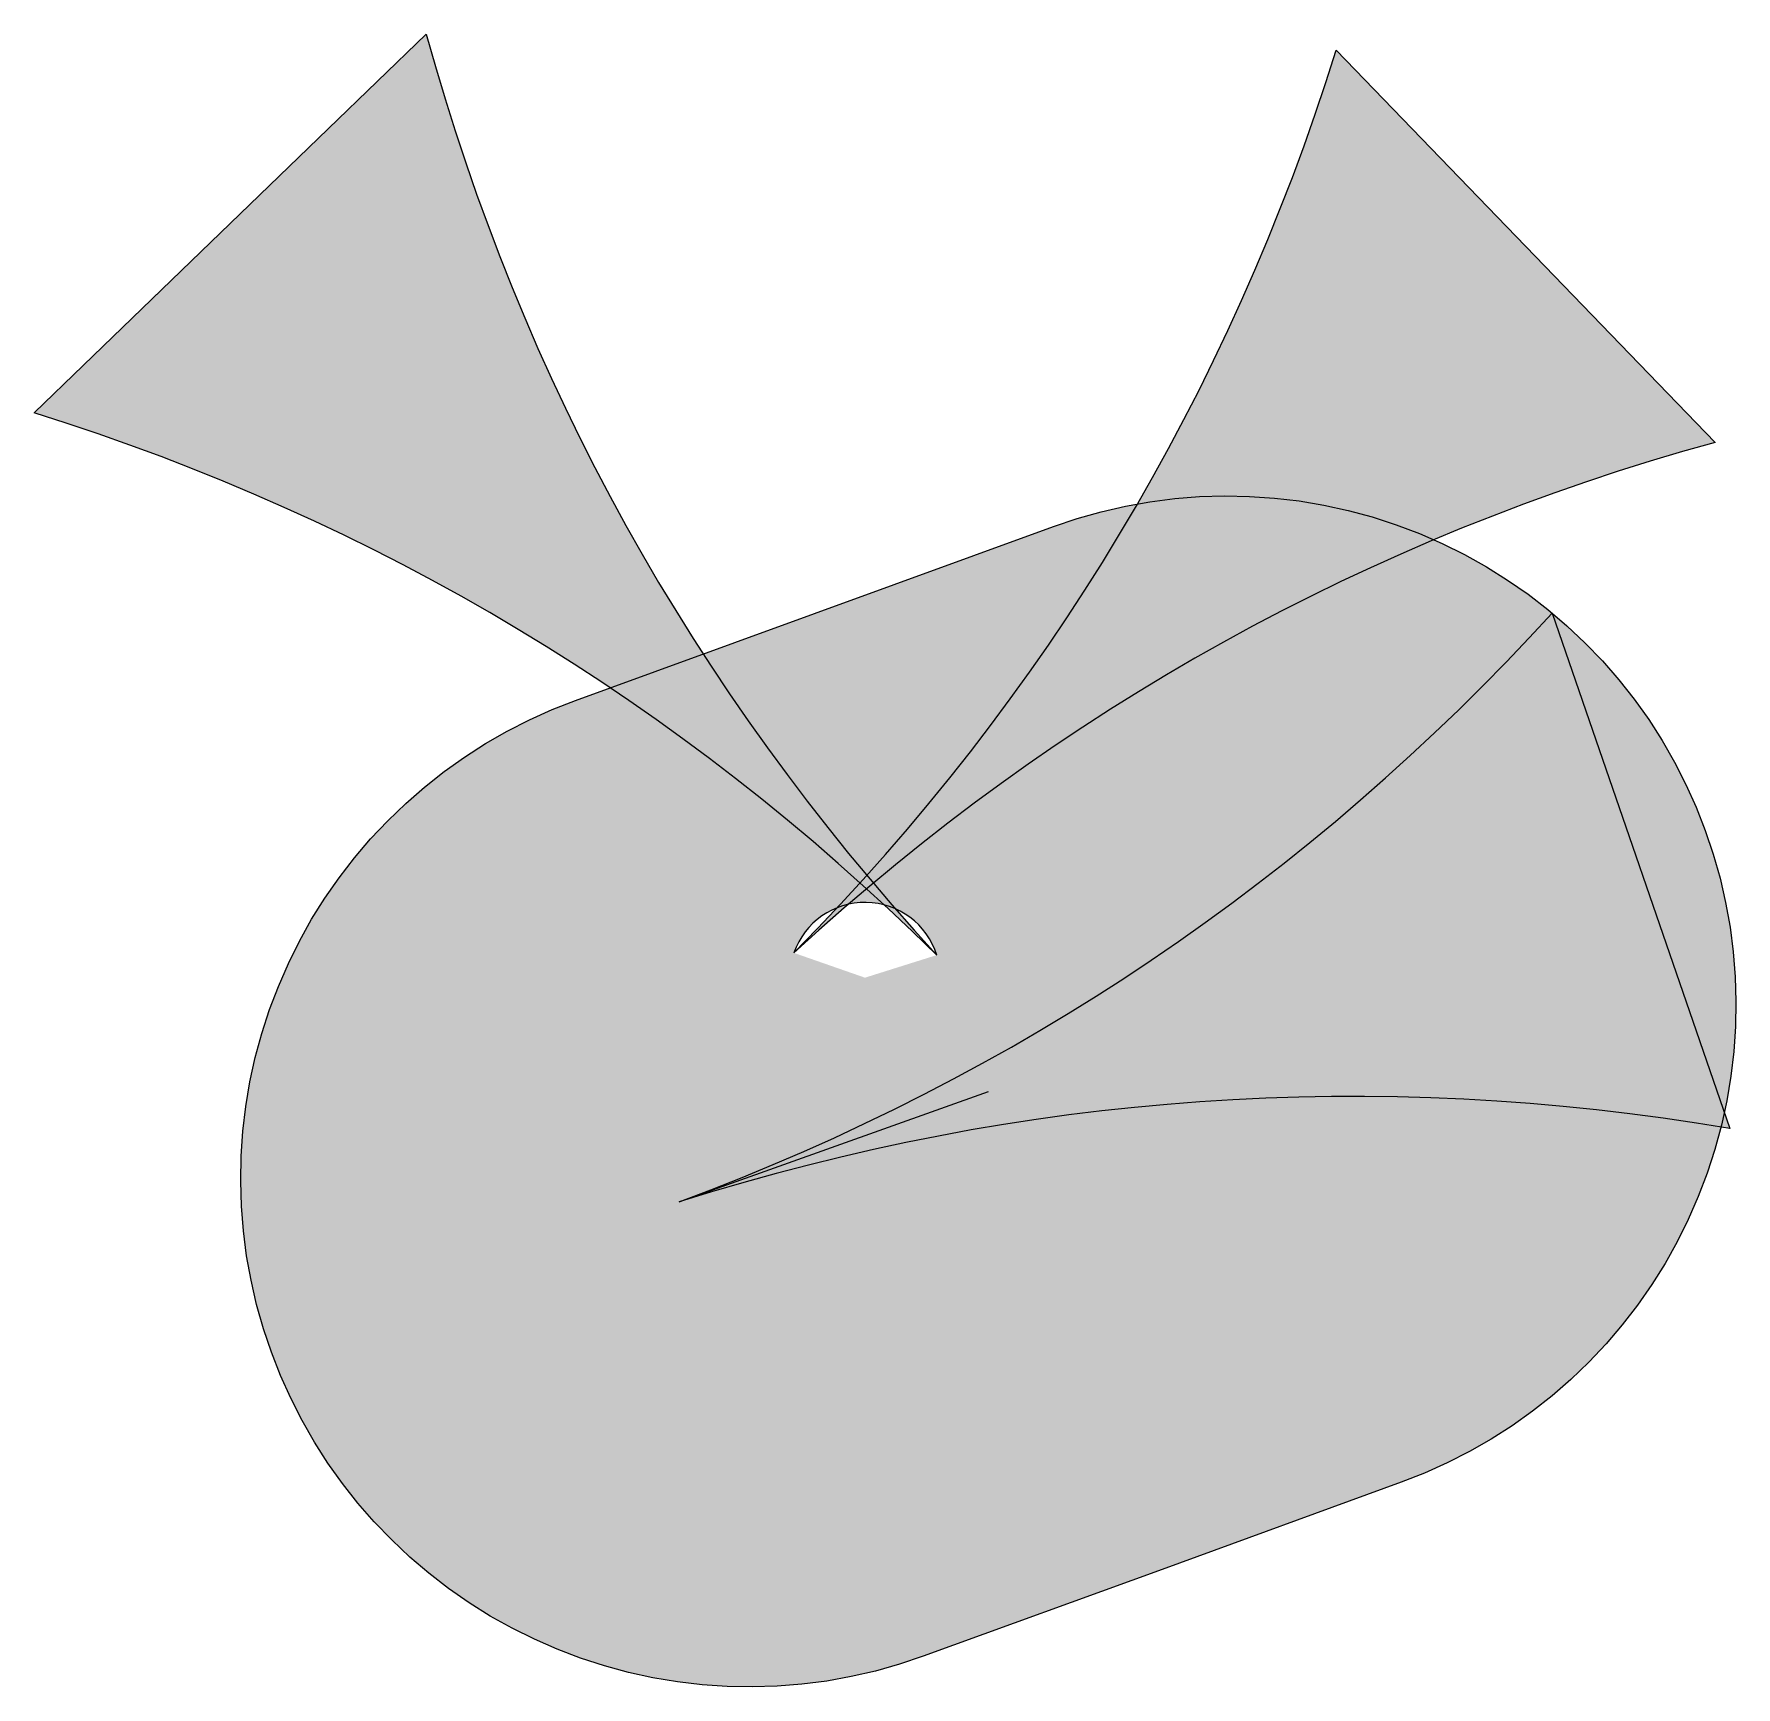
# Model space of a CAD drawing. Header units: millimetres. Extents: x -96 to 169, y -69 to 189.
import ezdxf

# ---------------------------------------------------------------- set-up
doc = ezdxf.new("R2010")
doc.units = ezdxf.units.MM
doc.header["$LTSCALE"] = 50
doc.layers.add('Design Layer-1', color=7, linetype='Continuous')

msp = doc.modelspace()

# ---------------------------------------------------------------- hatches: boundary and pattern name
at = {"layer": 'Design Layer-1', "linetype": 'Continuous', "lineweight": 0, "transparency": 33554687}
for points in [[(-59.13, -17.22), (-60.37, -13.53), (-61.43, -9.78), (-62.31, -5.98), (-63, -2.15), (-63.49, 1.72), (-63.8, 5.6), (-63.92, 9.49), (-63.84, 13.39), (-63.58, 17.28), (-63.12, 21.14), (-62.48, 24.99), (-61.64, 28.79), (-60.63, 32.55), (-59.42, 36.26), (-58.04, 39.9), (-56.48, 43.47), (-54.75, 46.96), (-52.85, 50.36), (-50.78, 53.66), (-48.56, 56.86), (-46.18, 59.95), (-43.65, 62.91), (-40.98, 65.75), (-38.17, 68.45), (-35.23, 71.01), (-32.17, 73.42), (-29, 75.68), (-25.72, 77.78), (-22.34, 79.72), (-18.87, 81.49), (-15.32, 83.09), (-11.69, 84.51), (25.6, 98.09), (62.9, 111.66), (66.59, 112.9), (70.34, 113.96), (74.13, 114.84), (77.97, 115.53), (81.83, 116.02), (85.72, 116.33), (89.61, 116.45), (93.51, 116.37), (97.39, 116.11), (101.26, 115.65), (105.1, 115.01), (108.91, 114.17), (112.67, 113.16), (116.38, 111.95), (120.02, 110.57), (123.59, 109.01), (127.08, 107.28), (130.48, 105.38), (133.78, 103.31), (136.98, 101.09), (140.06, 98.71), (143.03, 96.18), (145.86, 93.51), (148.57, 90.7), (151.13, 87.76), (153.54, 84.7), (155.8, 81.53), (157.9, 78.25), (159.84, 74.87), (161.61, 71.4), (163.21, 67.85), (164.63, 64.22), (165.87, 60.53), (166.93, 56.78), (167.81, 52.98), (168.5, 49.15), (168.99, 45.28), (169.3, 41.4), (169.42, 37.51), (169.34, 33.61), (169.08, 29.72), (168.62, 25.86), (167.98, 22.01), (167.14, 18.21), (166.13, 14.45), (164.92, 10.74), (163.54, 7.1), (161.98, 3.53), (160.25, 0.04), (158.35, -3.36), (156.28, -6.66), (154.06, -9.86), (151.68, -12.95), (149.15, -15.91), (146.48, -18.75), (143.67, -21.45), (140.73, -24.01), (137.67, -26.42), (134.5, -28.68), (131.22, -30.78), (127.84, -32.72), (124.37, -34.49), (120.82, -36.09), (117.19, -37.51), (79.9, -51.09), (42.6, -64.66), (38.91, -65.9), (35.16, -66.96), (31.37, -67.84), (27.53, -68.53), (23.67, -69.02), (19.78, -69.33), (15.89, -69.45), (11.99, -69.37), (8.11, -69.11), (4.24, -68.65), (0.4, -68.01), (-3.41, -67.17), (-7.17, -66.16), (-10.88, -64.95), (-14.52, -63.57), (-18.09, -62.01), (-21.58, -60.28), (-24.98, -58.38), (-28.28, -56.31), (-31.48, -54.09), (-34.56, -51.71), (-37.53, -49.18), (-40.36, -46.51), (-43.07, -43.7), (-45.63, -40.76), (-48.04, -37.7), (-50.3, -34.53), (-52.4, -31.25), (-54.34, -27.87), (-56.11, -24.4), (-57.71, -20.85)], [(168.45, 17.71), (163.24, 18.55), (158.04, 19.32), (152.84, 20), (147.65, 20.61), (142.47, 21.14), (137.29, 21.6), (132.11, 21.97), (126.94, 22.27), (121.78, 22.49), (116.62, 22.64), (111.47, 22.7), (106.32, 22.69), (101.18, 22.61), (96.04, 22.44), (90.91, 22.2), (85.78, 21.88), (80.66, 21.48), (75.55, 21.01), (70.44, 20.46), (65.33, 19.83), (60.23, 19.12), (55.14, 18.34), (50.05, 17.48), (44.97, 16.54), (39.89, 15.52), (34.82, 14.43), (29.75, 13.26), (24.69, 12.01), (19.64, 10.69), (14.58, 9.29), (9.54, 7.81), (4.5, 6.25), (9.43, 8.13), (14.32, 10.07), (19.16, 12.07), (23.96, 14.14), (28.72, 16.27), (33.43, 18.47), (38.1, 20.73), (42.72, 23.06), (47.31, 25.45), (51.85, 27.9), (56.34, 30.42), (60.8, 33), (65.21, 35.65), (69.57, 38.36), (73.89, 41.14), (78.17, 43.98), (82.41, 46.88), (86.6, 49.85), (90.75, 52.88), (94.86, 55.98), (98.92, 59.14), (102.94, 62.36), (106.92, 65.65), (110.85, 69.01), (114.74, 72.43), (118.59, 75.91), (122.39, 79.46), (126.15, 83.07), (129.86, 86.74), (133.54, 90.48), (137.17, 94.29), (140.75, 98.15)]]:
    msp.add_hatch(color=7, dxfattribs=at).paths.add_polyline_path(points)

# ---------------------------------------------------------------- linework, layer by layer
at = {"layer": 'Design Layer-1', "color": 7, "linetype": 'Continuous', "lineweight": 5, "transparency": 33554687}
msp.add_line((4.5, 6.25), (52.75, 23.5), dxfattribs=at)
at = {"layer": 'Design Layer-1', "color": 7, "linetype": 'Continuous', "lineweight": 5, "transparency": 33554687, "flags": 128}
for points in [[(-59.13, -17.22), (-60.37, -13.53), (-61.43, -9.78), (-62.31, -5.98), (-63, -2.15), (-63.49, 1.72), (-63.8, 5.6), (-63.92, 9.49), (-63.84, 13.39), (-63.58, 17.28), (-63.12, 21.14), (-62.48, 24.99), (-61.64, 28.79), (-60.63, 32.55), (-59.42, 36.26), (-58.04, 39.9), (-56.48, 43.47), (-54.75, 46.96), (-52.85, 50.36), (-50.78, 53.66), (-48.56, 56.86), (-46.18, 59.95), (-43.65, 62.91), (-40.98, 65.75), (-38.17, 68.45), (-35.23, 71.01), (-32.17, 73.42), (-29, 75.68), (-25.72, 77.78), (-22.34, 79.72), (-18.87, 81.49), (-15.32, 83.09), (-11.69, 84.51), (25.6, 98.09), (62.9, 111.66), (66.59, 112.9), (70.34, 113.96), (74.13, 114.84), (77.97, 115.53), (81.83, 116.02), (85.72, 116.33), (89.61, 116.45), (93.51, 116.37), (97.39, 116.11), (101.26, 115.65), (105.1, 115.01), (108.91, 114.17), (112.67, 113.16), (116.38, 111.95), (120.02, 110.57), (123.59, 109.01), (127.08, 107.28), (130.48, 105.38), (133.78, 103.31), (136.98, 101.09), (140.06, 98.71), (143.03, 96.18), (145.86, 93.51), (148.57, 90.7), (151.13, 87.76), (153.54, 84.7), (155.8, 81.53), (157.9, 78.25), (159.84, 74.87), (161.61, 71.4), (163.21, 67.85), (164.63, 64.22), (165.87, 60.53), (166.93, 56.78), (167.81, 52.98), (168.5, 49.15), (168.99, 45.28), (169.3, 41.4), (169.42, 37.51), (169.34, 33.61), (169.08, 29.72), (168.62, 25.86), (167.98, 22.01), (167.14, 18.21), (166.13, 14.45), (164.92, 10.74), (163.54, 7.1), (161.98, 3.53), (160.25, 0.04), (158.35, -3.36), (156.28, -6.66), (154.06, -9.86), (151.68, -12.95), (149.15, -15.91), (146.48, -18.75), (143.67, -21.45), (140.73, -24.01), (137.67, -26.42), (134.5, -28.68), (131.22, -30.78), (127.84, -32.72), (124.37, -34.49), (120.82, -36.09), (117.19, -37.51), (79.9, -51.09), (42.6, -64.66), (38.91, -65.9), (35.16, -66.96), (31.37, -67.84), (27.53, -68.53), (23.67, -69.02), (19.78, -69.33), (15.89, -69.45), (11.99, -69.37), (8.11, -69.11), (4.24, -68.65), (0.4, -68.01), (-3.41, -67.17), (-7.17, -66.16), (-10.88, -64.95), (-14.52, -63.57), (-18.09, -62.01), (-21.58, -60.28), (-24.98, -58.38), (-28.28, -56.31), (-31.48, -54.09), (-34.56, -51.71), (-37.53, -49.18), (-40.36, -46.51), (-43.07, -43.7), (-45.63, -40.76), (-48.04, -37.7), (-50.3, -34.53), (-52.4, -31.25), (-54.34, -27.87), (-56.11, -24.4), (-57.71, -20.85), (-59.13, -17.22)], [(168.45, 17.71), (163.24, 18.55), (158.04, 19.32), (152.84, 20), (147.65, 20.61), (142.47, 21.14), (137.29, 21.6), (132.11, 21.97), (126.94, 22.27), (121.78, 22.49), (116.62, 22.64), (111.47, 22.7), (106.32, 22.69), (101.18, 22.61), (96.04, 22.44), (90.91, 22.2), (85.78, 21.88), (80.66, 21.48), (75.55, 21.01), (70.44, 20.46), (65.33, 19.83), (60.23, 19.12), (55.14, 18.34), (50.05, 17.48), (44.97, 16.54), (39.89, 15.52), (34.82, 14.43), (29.75, 13.26), (24.69, 12.01), (19.64, 10.69), (14.58, 9.29), (9.54, 7.81), (4.5, 6.25), (9.43, 8.13), (14.32, 10.07), (19.16, 12.07), (23.96, 14.14), (28.72, 16.27), (33.43, 18.47), (38.1, 20.73), (42.72, 23.06), (47.31, 25.45), (51.85, 27.9), (56.34, 30.42), (60.8, 33), (65.21, 35.65), (69.57, 38.36), (73.89, 41.14), (78.17, 43.98), (82.41, 46.88), (86.6, 49.85), (90.75, 52.88), (94.86, 55.98), (98.92, 59.14), (102.94, 62.36), (106.92, 65.65), (110.85, 69.01), (114.74, 72.43), (118.59, 75.91), (122.39, 79.46), (126.15, 83.07), (129.86, 86.74), (133.54, 90.48), (137.17, 94.29), (140.75, 98.15)]]:
    msp.add_lwpolyline(points, close=True, dxfattribs=at)

# ---------------------------------------------------------------- next in the draw order: wipeouts: each hides what was drawn before it
at = {"color": 255, "linetype": 'Continuous', "lineweight": 5, "transparency": 33554687}
msp.add_wipeout([(22.41, 45.12), (22.57, 45.55), (22.74, 45.98), (22.94, 46.39), (23.14, 46.8), (23.37, 47.2), (23.61, 47.59), (23.87, 47.98), (24.14, 48.35), (24.42, 48.71), (24.72, 49.06), (25.03, 49.39), (25.35, 49.72), (25.69, 50.03), (26.04, 50.33), (26.4, 50.61), (26.77, 50.88), (27.15, 51.14), (27.54, 51.38), (27.94, 51.6), (28.35, 51.81), (28.77, 52.01), (29.19, 52.18), (29.62, 52.34), (30.06, 52.48), (30.5, 52.61), (30.95, 52.72), (31.4, 52.81), (31.85, 52.88), (32.3, 52.94), (32.76, 52.98), (33.22, 53), (33.68, 53), (34.14, 52.98), (34.6, 52.95), (35.05, 52.9), (35.51, 52.83), (35.96, 52.74), (36.4, 52.64), (36.85, 52.51), (37.28, 52.37), (37.71, 52.22), (38.14, 52.05), (38.56, 51.86), (38.97, 51.65), (39.37, 51.43), (39.76, 51.19), (40.15, 50.94), (40.52, 50.67), (40.88, 50.39), (41.23, 50.1), (41.57, 49.79), (41.9, 49.47), (42.22, 49.13), (42.52, 48.78), (42.8, 48.43), (43.08, 48.06), (43.34, 47.68), (43.58, 47.29), (43.81, 46.89), (44.02, 46.48), (44.22, 46.07), (44.4, 45.65), (44.56, 45.22), (44.71, 44.78), (33.5, 41.25)], dxfattribs=at).dxf.layer = 'Design Layer-1'

# ---------------------------------------------------------------- next in the draw order: hatches: boundary and pattern name
at = {"layer": 'Design Layer-1', "linetype": 'Continuous', "lineweight": 0, "transparency": 33554687}
for points in [[(-34.97, 188.53), (-33.53, 183.45), (-32.03, 178.42), (-30.45, 173.42), (-28.81, 168.45), (-27.1, 163.53), (-25.32, 158.64), (-23.47, 153.79), (-21.56, 148.98), (-19.58, 144.21), (-17.53, 139.47), (-15.41, 134.77), (-13.23, 130.11), (-10.98, 125.49), (-8.66, 120.9), (-6.27, 116.36), (-3.81, 111.84), (-1.29, 107.37), (1.3, 102.94), (3.96, 98.54), (6.69, 94.18), (9.49, 89.85), (12.35, 85.57), (15.28, 81.32), (18.28, 77.11), (21.34, 72.94), (24.48, 68.8), (27.68, 64.71), (30.95, 60.65), (34.29, 56.62), (37.69, 52.64), (41.17, 48.69), (44.71, 44.78), (40.92, 48.46), (37.1, 52.07), (33.24, 55.61), (29.33, 59.08), (25.39, 62.49), (21.41, 65.84), (17.38, 69.11), (13.32, 72.32), (9.22, 75.47), (5.07, 78.54), (0.89, 81.55), (-3.33, 84.5), (-7.59, 87.38), (-11.9, 90.19), (-16.24, 92.93), (-20.62, 95.61), (-25.04, 98.22), (-29.51, 100.77), (-34.01, 103.25), (-38.55, 105.66), (-43.13, 108.01), (-47.75, 110.29), (-52.42, 112.5), (-57.12, 114.65), (-61.86, 116.73), (-66.64, 118.74), (-71.46, 120.69), (-76.32, 122.57), (-81.23, 124.38), (-86.17, 126.13), (-91.15, 127.81), (-96.17, 129.43)], [(166.15, 124.8), (161.08, 123.36), (156.04, 121.86), (151.04, 120.28), (146.08, 118.64), (141.15, 116.93), (136.27, 115.15), (131.42, 113.3), (126.61, 111.39), (121.83, 109.41), (117.1, 107.36), (112.4, 105.24), (107.74, 103.06), (103.11, 100.81), (98.53, 98.49), (93.98, 96.1), (89.47, 93.64), (85, 91.12), (80.56, 88.53), (76.16, 85.87), (71.8, 83.14), (67.48, 80.34), (63.19, 77.48), (58.95, 74.55), (54.74, 71.55), (50.56, 68.49), (46.43, 65.35), (42.33, 62.15), (38.27, 58.88), (34.25, 55.54), (30.26, 52.14), (26.32, 48.66), (22.41, 45.12), (26.08, 48.91), (29.69, 52.73), (33.23, 56.59), (36.71, 60.5), (40.12, 64.44), (43.46, 68.42), (46.74, 72.45), (49.95, 76.51), (53.09, 80.61), (56.17, 84.76), (59.18, 88.94), (62.12, 93.16), (65, 97.42), (67.81, 101.73), (70.56, 106.07), (73.23, 110.45), (75.85, 114.87), (78.39, 119.34), (80.87, 123.84), (83.28, 128.38), (85.63, 132.96), (87.91, 137.58), (90.12, 142.25), (92.27, 146.95), (94.35, 151.69), (96.36, 156.47), (98.31, 161.29), (100.19, 166.15), (102.01, 171.06), (103.76, 176), (105.44, 180.98), (107.05, 186)]]:
    msp.add_hatch(color=7, dxfattribs=at).paths.add_polyline_path(points)

# ---------------------------------------------------------------- next in the draw order: linework, layer by layer
at = {"layer": 'Design Layer-1', "color": 7, "linetype": 'Continuous', "lineweight": 5, "transparency": 33554687, "flags": 128}
for points in [[(-34.97, 188.53), (-33.53, 183.45), (-32.03, 178.42), (-30.45, 173.42), (-28.81, 168.45), (-27.1, 163.53), (-25.32, 158.64), (-23.47, 153.79), (-21.56, 148.98), (-19.58, 144.21), (-17.53, 139.47), (-15.41, 134.77), (-13.23, 130.11), (-10.98, 125.49), (-8.66, 120.9), (-6.27, 116.36), (-3.81, 111.84), (-1.29, 107.37), (1.3, 102.94), (3.96, 98.54), (6.69, 94.18), (9.49, 89.85), (12.35, 85.57), (15.28, 81.32), (18.28, 77.11), (21.34, 72.94), (24.48, 68.8), (27.68, 64.71), (30.95, 60.65), (34.29, 56.62), (37.69, 52.64), (41.17, 48.69), (44.71, 44.78), (40.92, 48.46), (37.1, 52.07), (33.24, 55.61), (29.33, 59.08), (25.39, 62.49), (21.41, 65.84), (17.38, 69.11), (13.32, 72.32), (9.22, 75.47), (5.07, 78.54), (0.89, 81.55), (-3.33, 84.5), (-7.59, 87.38), (-11.9, 90.19), (-16.24, 92.93), (-20.62, 95.61), (-25.04, 98.22), (-29.51, 100.77), (-34.01, 103.25), (-38.55, 105.66), (-43.13, 108.01), (-47.75, 110.29), (-52.42, 112.5), (-57.12, 114.65), (-61.86, 116.73), (-66.64, 118.74), (-71.46, 120.69), (-76.32, 122.57), (-81.23, 124.38), (-86.17, 126.13), (-91.15, 127.81), (-96.17, 129.43)], [(166.15, 124.8), (161.08, 123.36), (156.04, 121.86), (151.04, 120.28), (146.08, 118.64), (141.15, 116.93), (136.27, 115.15), (131.42, 113.3), (126.61, 111.39), (121.83, 109.41), (117.1, 107.36), (112.4, 105.24), (107.74, 103.06), (103.11, 100.81), (98.53, 98.49), (93.98, 96.1), (89.47, 93.64), (85, 91.12), (80.56, 88.53), (76.16, 85.87), (71.8, 83.14), (67.48, 80.34), (63.19, 77.48), (58.95, 74.55), (54.74, 71.55), (50.56, 68.49), (46.43, 65.35), (42.33, 62.15), (38.27, 58.88), (34.25, 55.54), (30.26, 52.14), (26.32, 48.66), (22.41, 45.12), (26.08, 48.91), (29.69, 52.73), (33.23, 56.59), (36.71, 60.5), (40.12, 64.44), (43.46, 68.42), (46.74, 72.45), (49.95, 76.51), (53.09, 80.61), (56.17, 84.76), (59.18, 88.94), (62.12, 93.16), (65, 97.42), (67.81, 101.73), (70.56, 106.07), (73.23, 110.45), (75.85, 114.87), (78.39, 119.34), (80.87, 123.84), (83.28, 128.38), (85.63, 132.96), (87.91, 137.58), (90.12, 142.25), (92.27, 146.95), (94.35, 151.69), (96.36, 156.47), (98.31, 161.29), (100.19, 166.15), (102.01, 171.06), (103.76, 176), (105.44, 180.98), (107.05, 186)]]:
    msp.add_lwpolyline(points, close=True, dxfattribs=at)
at = {"layer": 'Design Layer-1', "color": 7, "linetype": 'Continuous', "lineweight": 5, "transparency": 33554687}
msp.add_arc((33.5, 41.25), 11.75, 17.5, 160.75, dxfattribs=at)

doc.saveas('drawing.dxf')
